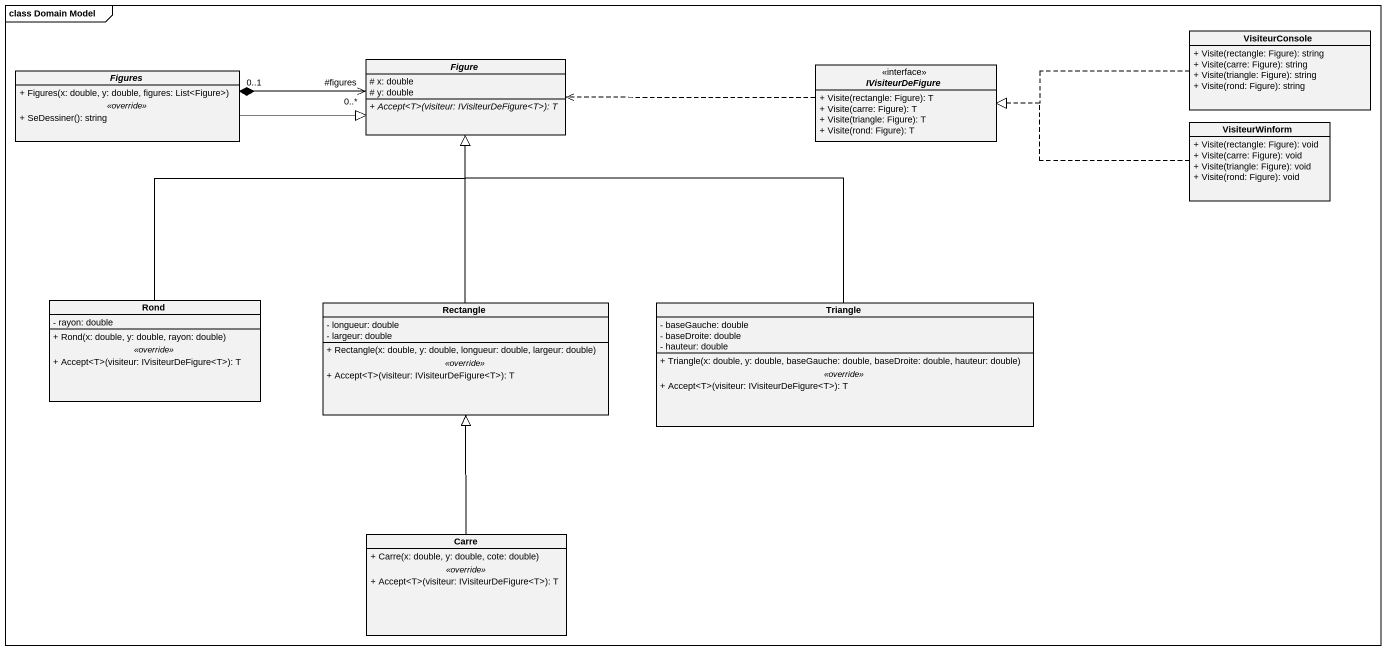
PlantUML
@startuml
mainframe class Domain Model
hide circle
hide empty members
skinparam classAttributeIconSize 0
class VisiteurConsole {
  + Visite(rectangle: Figure): string
  + Visite(carre: Figure): string
  + Visite(triangle: Figure): string
  + Visite(rond: Figure): string
}
abstract class Figures {
  + Figures(x: double, y: double, figures: List<Figure>)
  .. <<override>> ..
  + SeDessiner(): string
}
abstract class Figure {
  # x: double
  # y: double
  {abstract} + Accept<T>(visiteur: IVisiteurDeFigure<T>): T
}
interface IVisiteurDeFigure <<interface>> {
  + Visite(rectangle: Figure): T
  + Visite(carre: Figure): T
  + Visite(triangle: Figure): T
  + Visite(rond: Figure): T
}
class VisiteurWinform {
  + Visite(rectangle: Figure): void
  + Visite(carre: Figure): void
  + Visite(triangle: Figure): void
  + Visite(rond: Figure): void
}
class Rond {
  - rayon: double
  --
  + Rond(x: double, y: double, rayon: double)
  .. <<override>> ..
  + Accept<T>(visiteur: IVisiteurDeFigure<T>): T
}
class "Rectangle" as Rectangle_ {
  - longueur: double
  - largeur: double
  --
  + Rectangle(x: double, y: double, longueur: double, largeur: double)
  .. <<override>> ..
  + Accept<T>(visiteur: IVisiteurDeFigure<T>): T
}
class Triangle {
  - baseGauche: double
  - baseDroite: double
  - hauteur: double
  --
  + Triangle(x: double, y: double, baseGauche: double, baseDroite: double, hauteur: double)
  .. <<override>> ..
  + Accept<T>(visiteur: IVisiteurDeFigure<T>): T
}
class Carre {
  + Carre(x: double, y: double, cote: double)
  .. <<override>> ..
  + Accept<T>(visiteur: IVisiteurDeFigure<T>): T
}
VisiteurConsole .left.|> IVisiteurDeFigure
Figures -right-|> Figure
Figure "#figures\n0..*" <-left-* "0..1" Figures
IVisiteurDeFigure .left.> Figure
VisiteurWinform .left.|> IVisiteurDeFigure
Rond -up-|> Figure
Rectangle_ -up-|> Figure
Triangle -up-|> Figure
Carre -up-|> Rectangle_
@enduml
